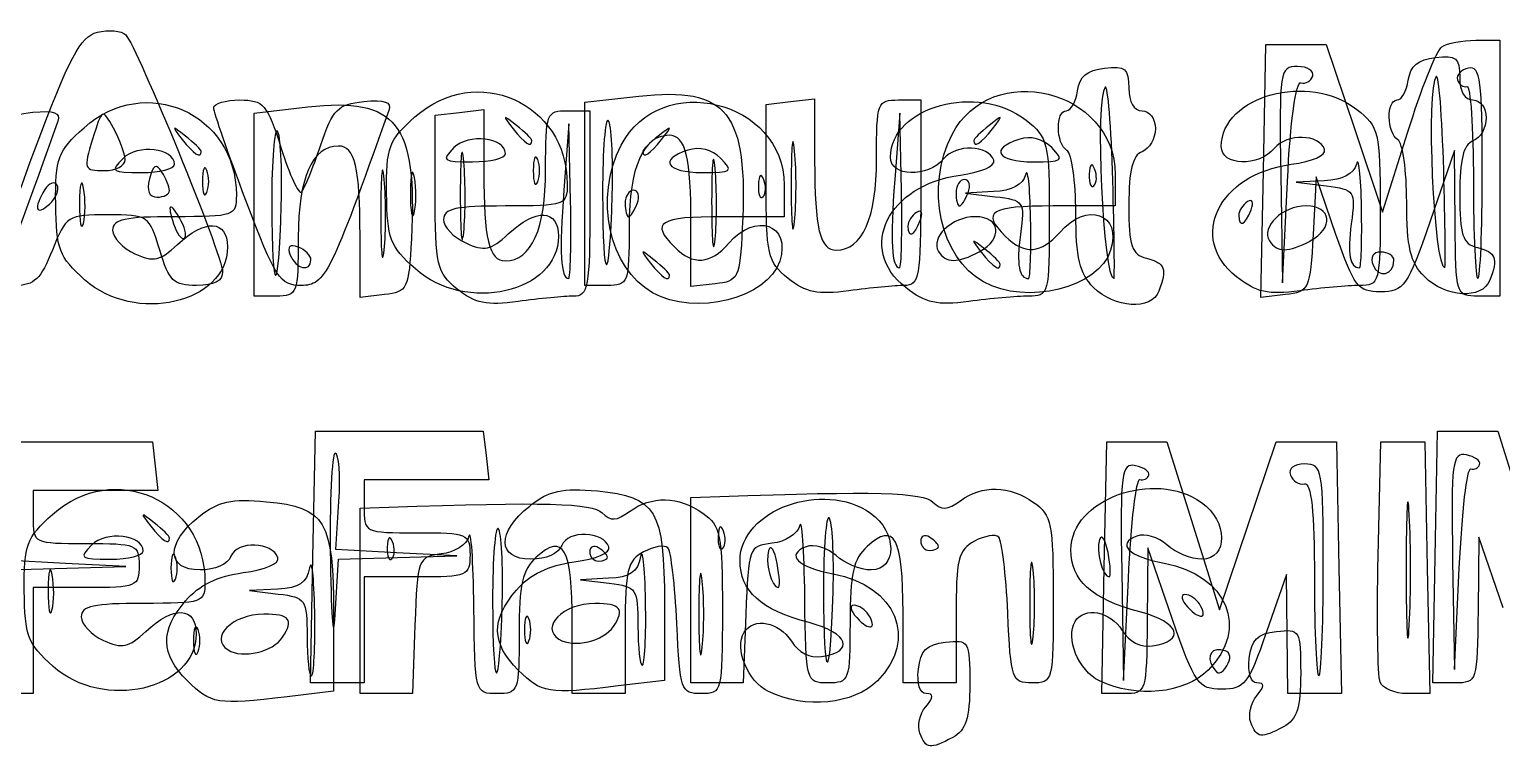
# Model space of a CAD drawing. Extents: x 2.03 to 5.39, y 7.1 to 8.91.
# Drawn here: x 4.233 to 4.788, y 7.107 to 7.379 of the extents above; entities that cross this region are included whole.
import ezdxf

# ---------------------------------------------------------------- set-up
doc = ezdxf.new("R2010")
doc.units = 0
doc.layers.add('Layer_1', color=7, linetype='CONTINUOUS')

msp = doc.modelspace()

# ---------------------------------------------------------------- linework, layer by layer
at = {"layer": 'Layer_1', "color": 7}
for p, q in [((4.77835, 7.375032), (4.787517, 7.375088)), ((4.787517, 7.375088), (4.787517, 7.326754)), ((4.698257, 7.325686), (4.699183, 7.373416)), ((4.699183, 7.373416), (4.710569, 7.373416)), ((4.710569, 7.373416), (4.721955, 7.373416)), ((4.721955, 7.373416), (4.73261, 7.34175)), ((4.712433, 7.359), (4.712433, 7.359)), ((4.442336, 7.351603), (4.46262, 7.353898)), ((4.519836, 7.351852), (4.529003, 7.352906)), ((4.529003, 7.352906), (4.529003, 7.329624)), ((4.560669, 7.352464), (4.569003, 7.352464)), ((4.569003, 7.352464), (4.569003, 7.317464)), ((4.317516, 7.347555), (4.3378, 7.34985)), ((4.317516, 7.312985), (4.317516, 7.347555)), ((4.385849, 7.346749), (4.395016, 7.347804)), ((4.395016, 7.347804), (4.404183, 7.348858)), ((4.404183, 7.348858), (4.404183, 7.325576)), ((4.435849, 7.348415), (4.444183, 7.348415)), ((4.442336, 7.317034), (4.442336, 7.351603)), ((4.444183, 7.348415), (4.444183, 7.313415)), ((4.510669, 7.350797), (4.519836, 7.351852)), ((4.510669, 7.32133), (4.510669, 7.350797)), ((4.561134, 7.347464), (4.559235, 7.322464)), ((4.561735, 7.318297), (4.561134, 7.347464)), ((4.385849, 7.317282), (4.385849, 7.346749)), ((4.436314, 7.343416), (4.434415, 7.318416)), ((4.436916, 7.314249), (4.436314, 7.343416)), ((4.596095, 7.341631), (4.596095, 7.341631)), ((4.73261, 7.34175), (4.743265, 7.310083)), ((4.422336, 7.337056), (4.422336, 7.337056)), ((4.471275, 7.337583), (4.471275, 7.337583)), ((4.743265, 7.310083), (4.752632, 7.340083)), ((4.297516, 7.333008), (4.297516, 7.333008)), ((4.412336, 7.332239), (4.412336, 7.332239)), ((4.493602, 7.330425), (4.493602, 7.330425)), ((4.521448, 7.333209), (4.521448, 7.333209)), ((4.618422, 7.334473), (4.618422, 7.334473)), ((4.770328, 7.333421), (4.761141, 7.306754)), ((4.770589, 7.305921), (4.770328, 7.333421)), ((4.268885, 7.329964), (4.268885, 7.329964)), ((4.287516, 7.328191), (4.287516, 7.328191)), ((4.299724, 7.325916), (4.299724, 7.325916)), ((4.396628, 7.329161), (4.396628, 7.329161)), ((4.424544, 7.329964), (4.424544, 7.329964)), ((4.491448, 7.326543), (4.491448, 7.326543)), ((4.634613, 7.326422), (4.634613, 7.326422)), ((4.697331, 7.277961), (4.698258, 7.325691)), ((4.698258, 7.325691), (4.698257, 7.325686)), ((4.766289, 7.326132), (4.766289, 7.326132)), ((4.78085, 7.325328), (4.78085, 7.325328)), ((4.787517, 7.326754), (4.787517, 7.278421)), ((4.243237, 7.32032), (4.243237, 7.32032)), ((4.253206, 7.31921), (4.253207, 7.31921)), ((4.366628, 7.322495), (4.366628, 7.322495)), ((4.378026, 7.323259), (4.378027, 7.323259)), ((4.509794, 7.322374), (4.509793, 7.322374)), ((4.517516, 7.320339), (4.517516, 7.308416)), ((4.641469, 7.322084), (4.641469, 7.322084)), ((4.642336, 7.324387), (4.642336, 7.312464)), ((4.704848, 7.32425), (4.705512, 7.283416)), ((4.705512, 7.283416), (4.707348, 7.32175)), ((4.721259, 7.321931), (4.71067, 7.321397)), ((4.71067, 7.321397), (4.721909, 7.320023)), ((4.718228, 7.323421), (4.717039, 7.301754)), ((4.725656, 7.301754), (4.718228, 7.323421)), ((4.285619, 7.318297), (4.285619, 7.318297)), ((4.314454, 7.314513), (4.314454, 7.314513)), ((4.436915, 7.314249), (4.436916, 7.314249)), ((4.442336, 7.282464), (4.442336, 7.317034)), ((4.442336, 7.317034), (4.442336, 7.317034)), ((4.45263, 7.316781), (4.45263, 7.316781)), ((4.561735, 7.318297), (4.561735, 7.318297)), ((4.596439, 7.317883), (4.58585, 7.317349)), ((4.58585, 7.317349), (4.59709, 7.315974)), ((4.586875, 7.317464), (4.586875, 7.317464)), ((4.28941, 7.308047), (4.28941, 7.308047)), ((4.317516, 7.278416), (4.317516, 7.312986)), ((4.317516, 7.312986), (4.317516, 7.312985)), ((4.32781, 7.312733), (4.32781, 7.312733)), ((4.462055, 7.313416), (4.462055, 7.313416)), ((4.517516, 7.308416), (4.494183, 7.308416)), ((4.642336, 7.312464), (4.619003, 7.312464)), ((4.693608, 7.310971), (4.693608, 7.310971)), ((4.735283, 7.311631), (4.735283, 7.311631)), ((4.482336, 7.282022), (4.482336, 7.305304)), ((4.568788, 7.306922), (4.568788, 7.306922)), ((4.610463, 7.307583), (4.610463, 7.307583)), ((4.357516, 7.277973), (4.357516, 7.301256)), ((4.715889, 7.299243), (4.715889, 7.299248)), ((4.339003, 7.292107), (4.339003, 7.292107)), ((4.591069, 7.295195), (4.591069, 7.2952)), ((4.747516, 7.291947), (4.747516, 7.291947)), ((4.378407, 7.288693), (4.378407, 7.288692)), ((4.474183, 7.286341), (4.474183, 7.286341)), ((4.599003, 7.290389), (4.599003, 7.290389)), ((4.759003, 7.285797), (4.759003, 7.285797)), ((4.253587, 7.284644), (4.253587, 7.284644)), ((4.394144, 7.281104), (4.394144, 7.281105)), ((4.45067, 7.282464), (4.442336, 7.282464)), ((4.491503, 7.283076), (4.482336, 7.282022)), ((4.518964, 7.285152), (4.518964, 7.285153)), ((4.56335, 7.281667), (4.56335, 7.281667)), ((4.592703, 7.283782), (4.592703, 7.283782)), ((4.634183, 7.281749), (4.634183, 7.281749)), ((4.68817, 7.285715), (4.68817, 7.285715)), ((4.32585, 7.278416), (4.317516, 7.278416)), ((4.366683, 7.279028), (4.357516, 7.277973)), ((4.467883, 7.279734), (4.467883, 7.279734)), ((4.706591, 7.279024), (4.697331, 7.277961)), ((4.787517, 7.278421), (4.779184, 7.278421)), ((4.339745, 7.179964), (4.340669, 7.227464)), ((4.340669, 7.227464), (4.372336, 7.227464)), ((4.372336, 7.227464), (4.404003, 7.227464)), ((4.404003, 7.227464), (4.405057, 7.218297)), ((4.763078, 7.179964), (4.764002, 7.227464)), ((4.764002, 7.227464), (4.775351, 7.227464)), ((4.775351, 7.227464), (4.786699, 7.227464)), ((4.786699, 7.227464), (4.796639, 7.195798)), ((4.215849, 7.223416), (4.247516, 7.223416)), ((4.247516, 7.223416), (4.279183, 7.223416)), ((4.279183, 7.223416), (4.280237, 7.214249)), ((4.638258, 7.175916), (4.639183, 7.223416)), ((4.639183, 7.223416), (4.650531, 7.223416)), ((4.650531, 7.223416), (4.661879, 7.223416)), ((4.661879, 7.223416), (4.671819, 7.19175)), ((4.692418, 7.19175), (4.703077, 7.223416)), ((4.703077, 7.223416), (4.714463, 7.223416)), ((4.714463, 7.223416), (4.725849, 7.223416)), ((4.725849, 7.223416), (4.726774, 7.175916)), ((4.741578, 7.180259), (4.742516, 7.223416)), ((4.742516, 7.223416), (4.750849, 7.223416)), ((4.750849, 7.223416), (4.759183, 7.223416)), ((4.759183, 7.223416), (4.760107, 7.175916)), ((4.280237, 7.214249), (4.281292, 7.205083)), ((4.405057, 7.218297), (4.406111, 7.209131)), ((4.382557, 7.209131), (4.359002, 7.209131)), ((4.359002, 7.209131), (4.359002, 7.199131)), ((4.406111, 7.209131), (4.382557, 7.209131)), ((4.651683, 7.20925), (4.651683, 7.20925)), ((4.776502, 7.213298), (4.776503, 7.213298)), ((4.257737, 7.205083), (4.234182, 7.205083)), ((4.234182, 7.205083), (4.234182, 7.195083)), ((4.281292, 7.205083), (4.257737, 7.205083)), ((4.482336, 7.202464), (4.49317, 7.202839)), ((4.482336, 7.167464), (4.482336, 7.202464)), ((4.348404, 7.182783), (4.349537, 7.200962)), ((4.357516, 7.198416), (4.36835, 7.198791)), ((4.357516, 7.163416), (4.357516, 7.198416)), ((4.671819, 7.19175), (4.68176, 7.160083)), ((4.68176, 7.160083), (4.692418, 7.19175)), ((4.753318, 7.195916), (4.753318, 7.195916)), ((4.285669, 7.187056), (4.285669, 7.187056)), ((4.494613, 7.189756), (4.494613, 7.189756)), ((4.779525, 7.187464), (4.779263, 7.159964)), ((4.788712, 7.160798), (4.779525, 7.187464)), ((4.275669, 7.182239), (4.275669, 7.182239)), ((4.371204, 7.18161), (4.348404, 7.182783)), ((4.369794, 7.185708), (4.369793, 7.185708)), ((4.394003, 7.180437), (4.371204, 7.18161)), ((4.371662, 7.179784), (4.394003, 7.180437)), ((4.57567, 7.183934), (4.57567, 7.183934)), ((4.639656, 7.181631), (4.639656, 7.181631)), ((4.654705, 7.183416), (4.654444, 7.155916)), ((4.663892, 7.15675), (4.654705, 7.183416)), ((4.246384, 7.177562), (4.223585, 7.178735)), ((4.224501, 7.175084), (4.246842, 7.175737)), ((4.269183, 7.176389), (4.246384, 7.177562)), ((4.246842, 7.175736), (4.269183, 7.176389)), ((4.246842, 7.175737), (4.246842, 7.175736)), ((4.287877, 7.179964), (4.287877, 7.179964)), ((4.338819, 7.132464), (4.339743, 7.179964)), ((4.339743, 7.179964), (4.339745, 7.179964)), ((4.348138, 7.158298), (4.349321, 7.179132)), ((4.349321, 7.179132), (4.371662, 7.179785)), ((4.371662, 7.179785), (4.371662, 7.179784)), ((4.45085, 7.179886), (4.45085, 7.179886)), ((4.514836, 7.177583), (4.514836, 7.177583)), ((4.611431, 7.174964), (4.611431, 7.174964)), ((4.637333, 7.128416), (4.638257, 7.175916)), ((4.638257, 7.175916), (4.638258, 7.175916)), ((4.72085, 7.175083), (4.72085, 7.175083)), ((4.726774, 7.175916), (4.727698, 7.128416)), ((4.760107, 7.175916), (4.761032, 7.128416)), ((4.762152, 7.132464), (4.763077, 7.179964)), ((4.763077, 7.179964), (4.763078, 7.179964)), ((4.769668, 7.178542), (4.770332, 7.137464)), ((4.770332, 7.137464), (4.772167, 7.175798)), ((4.24136, 7.173259), (4.24136, 7.173259)), ((4.379002, 7.172464), (4.359002, 7.172464)), ((4.359002, 7.172464), (4.359002, 7.152464)), ((4.451271, 7.171931), (4.440669, 7.171397)), ((4.440669, 7.171397), (4.451503, 7.170053)), ((4.486611, 7.170916), (4.486611, 7.170916)), ((4.644848, 7.174494), (4.645512, 7.133416)), ((4.645512, 7.133416), (4.647347, 7.17175)), ((4.706995, 7.173416), (4.699471, 7.15175)), ((4.707255, 7.150916), (4.706995, 7.173416)), ((4.254182, 7.168416), (4.234182, 7.168416)), ((4.234182, 7.168416), (4.234182, 7.148416)), ((4.326451, 7.167883), (4.315849, 7.167349)), ((4.315849, 7.167349), (4.326683, 7.166005)), ((4.482337, 7.167465), (4.482336, 7.167464)), ((4.482337, 7.132465), (4.482337, 7.167465)), ((4.535963, 7.166781), (4.535963, 7.166781)), ((4.340396, 7.159249), (4.340396, 7.159249)), ((4.347516, 7.158243), (4.347516, 7.129344)), ((4.357517, 7.163417), (4.357516, 7.163416)), ((4.357517, 7.128417), (4.357517, 7.163417)), ((4.411143, 7.162733), (4.411143, 7.162733)), ((4.465215, 7.163298), (4.465215, 7.163297)), ((4.472336, 7.162291), (4.472336, 7.133392)), ((4.503029, 7.158298), (4.502056, 7.132465)), ((4.54932, 7.158194), (4.54932, 7.158194)), ((4.562336, 7.132465), (4.562336, 7.158935)), ((4.67414, 7.162243), (4.67414, 7.162242)), ((4.29639, 7.152583), (4.29639, 7.152583)), ((4.359002, 7.152464), (4.359002, 7.132464)), ((4.37821, 7.15425), (4.377236, 7.128417)), ((4.42121, 7.156631), (4.42121, 7.156631)), ((4.437516, 7.128417), (4.437516, 7.154886)), ((4.453118, 7.153747), (4.453118, 7.153747)), ((4.457516, 7.153299), (4.457516, 7.128417)), ((4.582336, 7.157347), (4.582336, 7.132465)), ((4.234182, 7.148416), (4.234182, 7.128416)), ((4.328298, 7.149699), (4.328298, 7.149699)), ((4.707515, 7.128416), (4.707255, 7.150916)), ((4.683868, 7.144596), (4.683868, 7.144597)), ((4.24174, 7.138693), (4.24174, 7.138692)), ((4.417185, 7.137312), (4.417185, 7.137313)), ((4.292365, 7.133264), (4.292365, 7.133264)), ((4.34891, 7.132464), (4.338819, 7.132464)), ((4.359002, 7.132464), (4.34891, 7.132464)), ((4.472336, 7.133392), (4.454836, 7.13129)), ((4.492196, 7.132465), (4.482337, 7.132465)), ((4.502056, 7.132465), (4.492196, 7.132465)), ((4.572336, 7.132465), (4.562336, 7.132465)), ((4.582336, 7.132465), (4.572336, 7.132465)), ((4.636431, 7.133231), (4.63643, 7.133231)), ((4.742306, 7.132759), (4.742307, 7.132759)), ((4.770577, 7.132464), (4.762152, 7.132464)), ((4.234182, 7.128416), (4.224091, 7.128416)), ((4.347516, 7.129344), (4.330016, 7.127242)), ((4.367377, 7.128417), (4.357517, 7.128417)), ((4.377236, 7.128417), (4.367377, 7.128417)), ((4.447516, 7.128417), (4.437516, 7.128417)), ((4.457516, 7.128417), (4.447516, 7.128417)), ((4.511611, 7.129183), (4.51161, 7.129183)), ((4.645757, 7.128416), (4.637333, 7.128416)), ((4.717607, 7.128416), (4.707515, 7.128416)), ((4.727698, 7.128416), (4.717607, 7.128416)), ((4.761032, 7.128416), (4.752502, 7.128416)), ((4.693525, 7.117507), (4.693525, 7.117507)), ((4.568705, 7.113458), (4.568706, 7.113458))]:
    msp.add_line(p, q, dxfattribs=at)
for points in [[(4.234735, 7.333441), (4.247902, 7.368677), (4.252015, 7.376422), (4.258414, 7.37803)], [(4.258414, 7.37803), (4.262673, 7.3791), (4.267483, 7.378651), (4.269102, 7.377032)], [(4.269102, 7.377032), (4.273363, 7.37277), (4.30567, 7.293808), (4.30567, 7.287654)], [(4.765592, 7.372532), (4.767567, 7.373879), (4.773309, 7.375004), (4.77835, 7.375032)], [(4.752632, 7.340083), (4.757785, 7.356583), (4.763616, 7.371185), (4.765592, 7.372532)], [(4.763169, 7.368519), (4.771062, 7.369427), (4.772336, 7.368384), (4.772336, 7.361019)], [(4.378222, 7.346065), (4.401283, 7.366682), (4.43567, 7.351464), (4.43567, 7.320641)], [(4.456009, 7.335391), (4.470731, 7.36386), (4.517516, 7.35241), (4.517516, 7.320339)], [(4.580829, 7.33944), (4.595551, 7.367908), (4.642336, 7.356458), (4.642336, 7.324387)], [(4.628117, 7.355916), (4.62888, 7.361286), (4.631786, 7.363716), (4.638349, 7.364471)], [(4.638349, 7.364471), (4.646242, 7.365379), (4.647516, 7.364336), (4.647516, 7.356971)], [(4.711127, 7.365083), (4.704432, 7.365083), (4.704207, 7.363618), (4.704848, 7.32425)], [(4.716877, 7.3615), (4.717534, 7.363471), (4.714947, 7.365083), (4.711127, 7.365083)], [(4.752937, 7.359964), (4.7537, 7.365334), (4.756606, 7.367764), (4.763169, 7.368519)], [(4.775674, 7.364494), (4.772827, 7.363902), (4.770952, 7.361916), (4.771507, 7.360083)], [(4.78085, 7.325328), (4.78085, 7.359949), (4.780126, 7.365421), (4.775674, 7.364494)], [(4.253402, 7.342017), (4.276463, 7.362634), (4.31085, 7.347416), (4.31085, 7.316593)], [(4.557567, 7.330916), (4.557735, 7.350079), (4.590677, 7.359044), (4.608733, 7.344841)], [(4.641469, 7.322084), (4.640892, 7.342442), (4.639611, 7.358289), (4.638622, 7.357299)], [(4.682387, 7.334964), (4.682555, 7.354127), (4.715497, 7.363092), (4.733553, 7.348889)], [(4.707348, 7.32175), (4.708431, 7.344368), (4.710515, 7.359639), (4.712433, 7.359)], [(4.712433, 7.359), (4.714221, 7.358404), (4.716221, 7.359529), (4.716877, 7.3615)], [(4.748771, 7.352464), (4.750477, 7.352464), (4.752352, 7.355839), (4.752937, 7.359964)], [(4.763441, 7.361347), (4.75944, 7.357346), (4.762516, 7.289169), (4.7667, 7.289124)], [(4.766289, 7.326132), (4.765712, 7.34649), (4.764431, 7.362337), (4.763441, 7.361347)], [(4.771507, 7.360083), (4.772063, 7.35825), (4.773641, 7.357125), (4.775016, 7.357583)], [(4.772336, 7.361019), (4.772336, 7.355637), (4.77419, 7.352464), (4.777336, 7.352464)], [(4.775016, 7.357583), (4.776391, 7.358041), (4.777516, 7.341916), (4.777516, 7.32175)], [(4.302336, 7.349513), (4.302336, 7.351136), (4.30676, 7.352464), (4.312166, 7.352464)], [(4.312166, 7.352464), (4.321155, 7.352464), (4.322489, 7.3509), (4.327762, 7.334171)], [(4.3378, 7.34985), (4.371362, 7.353647), (4.379147, 7.343734), (4.376886, 7.300083)], [(4.358887, 7.351876), (4.366903, 7.35266), (4.369479, 7.351752), (4.368342, 7.348542)], [(4.46262, 7.353898), (4.496181, 7.357695), (4.503967, 7.347782), (4.501706, 7.304131)], [(4.552336, 7.330226), (4.552336, 7.351724), (4.552613, 7.352464), (4.560669, 7.352464)], [(4.623951, 7.348416), (4.625657, 7.348416), (4.627532, 7.351791), (4.628117, 7.355916)], [(4.638622, 7.357299), (4.63462, 7.353298), (4.637696, 7.285121), (4.64188, 7.285076)], [(4.647516, 7.356971), (4.647516, 7.351589), (4.64937, 7.348416), (4.652516, 7.348416)], [(4.749003, 7.337464), (4.744798, 7.340063), (4.744606, 7.352464), (4.748771, 7.352464)], [(4.777336, 7.352464), (4.780139, 7.352464), (4.782336, 7.34949), (4.782336, 7.345693)], [(4.217783, 7.331152), (4.222484, 7.345073), (4.224233, 7.346865), (4.234067, 7.347827)], [(4.234067, 7.347827), (4.242083, 7.348612), (4.244659, 7.347704), (4.243522, 7.344494)], [(4.264501, 7.341817), (4.260271, 7.34944), (4.260206, 7.349405), (4.256598, 7.33765)], [(4.314454, 7.314513), (4.307789, 7.33214), (4.302336, 7.34789), (4.302336, 7.349513)], [(4.368342, 7.348542), (4.346466, 7.286764), (4.344321, 7.282464), (4.335379, 7.282464)], [(4.342603, 7.3352), (4.347304, 7.349121), (4.349053, 7.350913), (4.358887, 7.351876)], [(4.416503, 7.342889), (4.411216, 7.347036), (4.411098, 7.346918), (4.415244, 7.341631)], [(4.427516, 7.326178), (4.427516, 7.347676), (4.427793, 7.348415), (4.435849, 7.348415)], [(4.596095, 7.341631), (4.600241, 7.346918), (4.600123, 7.347036), (4.594836, 7.342889)], [(4.624183, 7.333416), (4.619978, 7.336015), (4.619786, 7.348416), (4.623951, 7.348416)], [(4.652516, 7.348416), (4.65532, 7.348416), (4.657516, 7.345441), (4.657516, 7.341645)], [(4.733553, 7.348889), (4.74187, 7.342347), (4.742336, 7.3404), (4.742336, 7.312222)], [(4.243522, 7.344494), (4.221646, 7.282716), (4.219501, 7.278416), (4.210559, 7.278416)], [(4.242701, 7.313245), (4.242532, 7.330642), (4.243455, 7.333124), (4.253402, 7.342017)], [(4.268885, 7.329964), (4.268818, 7.332256), (4.266847, 7.33759), (4.264501, 7.341817)], [(4.291683, 7.338841), (4.286396, 7.342987), (4.286278, 7.34287), (4.290424, 7.337583)], [(4.326338, 7.340706), (4.325153, 7.341891), (4.324183, 7.329611), (4.324183, 7.313416)], [(4.367521, 7.317293), (4.367352, 7.33469), (4.368275, 7.337172), (4.378222, 7.346065)], [(4.415244, 7.341631), (4.419599, 7.336078), (4.422336, 7.334313), (4.422336, 7.337056)], [(4.422336, 7.337056), (4.422336, 7.337748), (4.419711, 7.340373), (4.416503, 7.342889)], [(4.451158, 7.344754), (4.449973, 7.345939), (4.449003, 7.333659), (4.449003, 7.317465)], [(4.45263, 7.316781), (4.453005, 7.330981), (4.452343, 7.343569), (4.451158, 7.344754)], [(4.471275, 7.337583), (4.475421, 7.34287), (4.475303, 7.342987), (4.470016, 7.338841)], [(4.594836, 7.342889), (4.591628, 7.340373), (4.589003, 7.337748), (4.589003, 7.337056)], [(4.589003, 7.337056), (4.589003, 7.334313), (4.59174, 7.336078), (4.596095, 7.341631)], [(4.608733, 7.344841), (4.61705, 7.338299), (4.617516, 7.336352), (4.617516, 7.308174)], [(4.657516, 7.341645), (4.657516, 7.337921), (4.655266, 7.33401), (4.652516, 7.332955)], [(4.782336, 7.345693), (4.782336, 7.341969), (4.780086, 7.338058), (4.777336, 7.337003)], [(4.256598, 7.33765), (4.253128, 7.326345), (4.253331, 7.325797), (4.260982, 7.325797)], [(4.287516, 7.328191), (4.287516, 7.334303), (4.273578, 7.335907), (4.268097, 7.330425)], [(4.290424, 7.337583), (4.294779, 7.33203), (4.297516, 7.330264), (4.297516, 7.333008)], [(4.297516, 7.333008), (4.297516, 7.3337), (4.294891, 7.336325), (4.291683, 7.338841)], [(4.32781, 7.312733), (4.328185, 7.326933), (4.327523, 7.339521), (4.326338, 7.340706)], [(4.412336, 7.332239), (4.412336, 7.338351), (4.398398, 7.339955), (4.392917, 7.334473)], [(4.396628, 7.329161), (4.395923, 7.337001), (4.395338, 7.331416), (4.395325, 7.316749)], [(4.474163, 7.339131), (4.464313, 7.339131), (4.459003, 7.327072), (4.459003, 7.304702)], [(4.470016, 7.338841), (4.466808, 7.336325), (4.464183, 7.3337), (4.464183, 7.333008)], [(4.464183, 7.333008), (4.464183, 7.330264), (4.46692, 7.33203), (4.471275, 7.337583)], [(4.482336, 7.305304), (4.482336, 7.330997), (4.480371, 7.339131), (4.474163, 7.339131)], [(4.521448, 7.333209), (4.520743, 7.341049), (4.520157, 7.335464), (4.520145, 7.320797)], [(4.592703, 7.283782), (4.576246, 7.292904), (4.570556, 7.319574), (4.580829, 7.33944)], [(4.596548, 7.329705), (4.594619, 7.335571), (4.582361, 7.335921), (4.57765, 7.330244)], [(4.606041, 7.337582), (4.594804, 7.334016), (4.597892, 7.329131), (4.611384, 7.329131)], [(4.618422, 7.334473), (4.615011, 7.337885), (4.610535, 7.339008), (4.606041, 7.337582)], [(4.721368, 7.333753), (4.719439, 7.33962), (4.707181, 7.339969), (4.70247, 7.334292)], [(4.752336, 7.313934), (4.752336, 7.325743), (4.750836, 7.336331), (4.749003, 7.337464)], [(4.777336, 7.337003), (4.773732, 7.33562), (4.772336, 7.329977), (4.772336, 7.316795)], [(4.218901, 7.286631), (4.218846, 7.288922), (4.22597, 7.309987), (4.234735, 7.333441)], [(4.268097, 7.330425), (4.263196, 7.325524), (4.263777, 7.325083), (4.275135, 7.325083)], [(4.327762, 7.334171), (4.330933, 7.32411), (4.334385, 7.316716), (4.335432, 7.31774)], [(4.349343, 7.335083), (4.339493, 7.335083), (4.334183, 7.323024), (4.334183, 7.300654)], [(4.335432, 7.31774), (4.336479, 7.318765), (4.339706, 7.326621), (4.342603, 7.3352)], [(4.357516, 7.301256), (4.357516, 7.326948), (4.355551, 7.335083), (4.349343, 7.335083)], [(4.366628, 7.322495), (4.365924, 7.330335), (4.365338, 7.32475), (4.365326, 7.310083)], [(4.392917, 7.334473), (4.388015, 7.329572), (4.388597, 7.329131), (4.399955, 7.329131)], [(4.399955, 7.329131), (4.406764, 7.329131), (4.412336, 7.33053), (4.412336, 7.332239)], [(4.424544, 7.329964), (4.423619, 7.332256), (4.422862, 7.330381), (4.422862, 7.325797)], [(4.467883, 7.279734), (4.451426, 7.288856), (4.445736, 7.315526), (4.456009, 7.335391)], [(4.481221, 7.333534), (4.469984, 7.329967), (4.473072, 7.325083), (4.486564, 7.325083)], [(4.493602, 7.330425), (4.490191, 7.333836), (4.485715, 7.33496), (4.481221, 7.333534)], [(4.486564, 7.325083), (4.497922, 7.325083), (4.498504, 7.325524), (4.493602, 7.330425)], [(4.491448, 7.326543), (4.490743, 7.334383), (4.490158, 7.328798), (4.490146, 7.314131)], [(4.521426, 7.306543), (4.522142, 7.313369), (4.522152, 7.325369), (4.521448, 7.333209)], [(4.537176, 7.295797), (4.547026, 7.295797), (4.552336, 7.307856), (4.552336, 7.330226)], [(4.57765, 7.330244), (4.571634, 7.322995), (4.557502, 7.323468), (4.557567, 7.330916)], [(4.611384, 7.329131), (4.622742, 7.329131), (4.623324, 7.329572), (4.618422, 7.334473)], [(4.627516, 7.309886), (4.627516, 7.321694), (4.626016, 7.332283), (4.624183, 7.333416)], [(4.652516, 7.332955), (4.648912, 7.331572), (4.647516, 7.325929), (4.647516, 7.312747)], [(4.70247, 7.334292), (4.696454, 7.327043), (4.682322, 7.327517), (4.682387, 7.334964)], [(4.708801, 7.328193), (4.716787, 7.329264), (4.722075, 7.331604), (4.721368, 7.333753)], [(4.735283, 7.311631), (4.735071, 7.324006), (4.734211, 7.331506), (4.733372, 7.328297)], [(4.260982, 7.325797), (4.265393, 7.325797), (4.26895, 7.327672), (4.268885, 7.329964)], [(4.275135, 7.325083), (4.281945, 7.325083), (4.287516, 7.326482), (4.287516, 7.328191)], [(4.282748, 7.325246), (4.280604, 7.328628), (4.279492, 7.328029), (4.278111, 7.322746)], [(4.285619, 7.318297), (4.285596, 7.319672), (4.284299, 7.322799), (4.282748, 7.325246)], [(4.299724, 7.325916), (4.298799, 7.328208), (4.298042, 7.326333), (4.298042, 7.321749)], [(4.299724, 7.317583), (4.300648, 7.319874), (4.300648, 7.323624), (4.299724, 7.325916)], [(4.378027, 7.323259), (4.377229, 7.327405), (4.376547, 7.324797), (4.37651, 7.317464)], [(4.396606, 7.302495), (4.397322, 7.309321), (4.397332, 7.321321), (4.396628, 7.329161)], [(4.404183, 7.325576), (4.404183, 7.299883), (4.406148, 7.291749), (4.412356, 7.291749)], [(4.412356, 7.291749), (4.422206, 7.291749), (4.427516, 7.303808), (4.427516, 7.326178)], [(4.422862, 7.325797), (4.422862, 7.321214), (4.423619, 7.319339), (4.424544, 7.321631)], [(4.424544, 7.321631), (4.425468, 7.323922), (4.425468, 7.327672), (4.424544, 7.329964)], [(4.491426, 7.299877), (4.492143, 7.306703), (4.492153, 7.318703), (4.491448, 7.326543)], [(4.509793, 7.322374), (4.508729, 7.325033), (4.507939, 7.324244), (4.50778, 7.32036)], [(4.529003, 7.329624), (4.529003, 7.303931), (4.530968, 7.295797), (4.537176, 7.295797)], [(4.583981, 7.324145), (4.591967, 7.325216), (4.597255, 7.327556), (4.596548, 7.329705)], [(4.610463, 7.307583), (4.610251, 7.319958), (4.609391, 7.327458), (4.608552, 7.324249)], [(4.634613, 7.326422), (4.633549, 7.329082), (4.632759, 7.328292), (4.632599, 7.324409)], [(4.63435, 7.320034), (4.635458, 7.321141), (4.635576, 7.324016), (4.634613, 7.326422)], [(4.68817, 7.285715), (4.669613, 7.300358), (4.681343, 7.32451), (4.708801, 7.328193)], [(4.733372, 7.328297), (4.732366, 7.32445), (4.728243, 7.322283), (4.721259, 7.321931)], [(4.7667, 7.289124), (4.76705, 7.289121), (4.766865, 7.305774), (4.766289, 7.326132)], [(4.779183, 7.285083), (4.7801, 7.285083), (4.78085, 7.303193), (4.78085, 7.325328)], [(4.243237, 7.32032), (4.242283, 7.321891), (4.240213, 7.321141), (4.238637, 7.318653)], [(4.24032, 7.313166), (4.242877, 7.31553), (4.24419, 7.318749), (4.243237, 7.32032)], [(4.253207, 7.31921), (4.252409, 7.323357), (4.251727, 7.320749), (4.25169, 7.313416)], [(4.25314, 7.305877), (4.253974, 7.309064), (4.254004, 7.315064), (4.253206, 7.31921)], [(4.278111, 7.322746), (4.276905, 7.318136), (4.277872, 7.315797), (4.280982, 7.315797)], [(4.298042, 7.321749), (4.298042, 7.317166), (4.298799, 7.315291), (4.299724, 7.317583)], [(4.366606, 7.295828), (4.367323, 7.302655), (4.367333, 7.314655), (4.366628, 7.322495)], [(4.37796, 7.309925), (4.378794, 7.313112), (4.378824, 7.319112), (4.378026, 7.323259)], [(4.43567, 7.320641), (4.43567, 7.31274), (4.434884, 7.312464), (4.412336, 7.312464)], [(4.50778, 7.32036), (4.507635, 7.316847), (4.508423, 7.314878), (4.50953, 7.315985)], [(4.50953, 7.315985), (4.510638, 7.317093), (4.510756, 7.319968), (4.509794, 7.322374)], [(4.518964, 7.285153), (4.511258, 7.291387), (4.510669, 7.293956), (4.510669, 7.32133)], [(4.520145, 7.320797), (4.520134, 7.306131), (4.52071, 7.299716), (4.521426, 7.306543)], [(4.56335, 7.281667), (4.544793, 7.29631), (4.556523, 7.320462), (4.583981, 7.324145)], [(4.559235, 7.322464), (4.557449, 7.298966), (4.557978, 7.289131), (4.561025, 7.289131)], [(4.585565, 7.322464), (4.583789, 7.322464), (4.582336, 7.320214), (4.582336, 7.317464)], [(4.586875, 7.317464), (4.587931, 7.320214), (4.587341, 7.322464), (4.585565, 7.322464)], [(4.608552, 7.324249), (4.607546, 7.320402), (4.603423, 7.318234), (4.596439, 7.317883)], [(4.632599, 7.324409), (4.632455, 7.320895), (4.633243, 7.318926), (4.63435, 7.320034)], [(4.64188, 7.285076), (4.64223, 7.285073), (4.642045, 7.301726), (4.641469, 7.322084)], [(4.721909, 7.320023), (4.732862, 7.318683), (4.733105, 7.318318), (4.731421, 7.305766)], [(4.777516, 7.32175), (4.777516, 7.301583), (4.778266, 7.285083), (4.779183, 7.285083)], [(4.238637, 7.318653), (4.23418, 7.31162), (4.235167, 7.308403), (4.24032, 7.313166)], [(4.280982, 7.315797), (4.28356, 7.315797), (4.285647, 7.316922), (4.285619, 7.318297)], [(4.28941, 7.308047), (4.28548, 7.314805), (4.284531, 7.312642), (4.287748, 7.30426)], [(4.31085, 7.316593), (4.31085, 7.308691), (4.310064, 7.308416), (4.287516, 7.308416)], [(4.335379, 7.282464), (4.327309, 7.282464), (4.325557, 7.285147), (4.314454, 7.314513)], [(4.378407, 7.288692), (4.368788, 7.297287), (4.367687, 7.300179), (4.367521, 7.317293)], [(4.37651, 7.317464), (4.376477, 7.310131), (4.377125, 7.306738), (4.37796, 7.309925)], [(4.394144, 7.281105), (4.386438, 7.287339), (4.385849, 7.289908), (4.385849, 7.317282)], [(4.395325, 7.316749), (4.395314, 7.302083), (4.39589, 7.295668), (4.396606, 7.302495)], [(4.434415, 7.318416), (4.43263, 7.294917), (4.433158, 7.285083), (4.436205, 7.285083)], [(4.436205, 7.285083), (4.436927, 7.285083), (4.437245, 7.298208), (4.436915, 7.314249)], [(4.449003, 7.317465), (4.449003, 7.281535), (4.451683, 7.28103), (4.45263, 7.316781)], [(4.460745, 7.318416), (4.458969, 7.318416), (4.457516, 7.316166), (4.457516, 7.313416)], [(4.462055, 7.313416), (4.463111, 7.316166), (4.462521, 7.318416), (4.460745, 7.318416)], [(4.490146, 7.314131), (4.490135, 7.299465), (4.49071, 7.29305), (4.491426, 7.299877)], [(4.561025, 7.289131), (4.561746, 7.289131), (4.562065, 7.302256), (4.561735, 7.318297)], [(4.569003, 7.317464), (4.569003, 7.285561), (4.568454, 7.282464), (4.562801, 7.282464)], [(4.582336, 7.317464), (4.582336, 7.314714), (4.582926, 7.312464), (4.583646, 7.312464)], [(4.583646, 7.312464), (4.584366, 7.312464), (4.58582, 7.314714), (4.586875, 7.317464)], [(4.59709, 7.315974), (4.608042, 7.314635), (4.608285, 7.31427), (4.606602, 7.301718)], [(4.621443, 7.302464), (4.631578, 7.314302), (4.645044, 7.309581), (4.640648, 7.295731)], [(4.692298, 7.314107), (4.690486, 7.312987), (4.689003, 7.310659), (4.689003, 7.308934)], [(4.693608, 7.310971), (4.694746, 7.313937), (4.694188, 7.315275), (4.692298, 7.314107)], [(4.759003, 7.285797), (4.753716, 7.291084), (4.752336, 7.296909), (4.752336, 7.313934)], [(4.772336, 7.316795), (4.772336, 7.30131), (4.773358, 7.298239), (4.779003, 7.296763)], [(4.262314, 7.309131), (4.247171, 7.309131), (4.246517, 7.308713), (4.241444, 7.295797)], [(4.253587, 7.284644), (4.243968, 7.293239), (4.242867, 7.296131), (4.242701, 7.313245)], [(4.25169, 7.313416), (4.251657, 7.306083), (4.252306, 7.30269), (4.25314, 7.305877)], [(4.281943, 7.295797), (4.27802, 7.30889), (4.277665, 7.309131), (4.262314, 7.309131)], [(4.287516, 7.308416), (4.268852, 7.308416), (4.264183, 7.307402), (4.264183, 7.303345)], [(4.291387, 7.300404), (4.292245, 7.301261), (4.291354, 7.304702), (4.28941, 7.308047)], [(4.324183, 7.313416), (4.324183, 7.277487), (4.326864, 7.276982), (4.32781, 7.312733)], [(4.365326, 7.310083), (4.365315, 7.295417), (4.36589, 7.289002), (4.366606, 7.295828)], [(4.412336, 7.312464), (4.393672, 7.312464), (4.389003, 7.31145), (4.389003, 7.307393)], [(4.413417, 7.301914), (4.42386, 7.311724), (4.432336, 7.311332), (4.432336, 7.30104)], [(4.444183, 7.313415), (4.444183, 7.281513), (4.443634, 7.278415), (4.437981, 7.278415)], [(4.457516, 7.313416), (4.457516, 7.310666), (4.458106, 7.308416), (4.458826, 7.308416)], [(4.458826, 7.308416), (4.459546, 7.308416), (4.461, 7.310666), (4.462055, 7.313416)], [(4.494183, 7.308416), (4.470336, 7.308416), (4.466857, 7.306218), (4.476087, 7.296987)], [(4.496623, 7.298416), (4.506758, 7.310253), (4.520224, 7.305533), (4.515828, 7.291683)], [(4.567478, 7.310059), (4.565666, 7.308939), (4.564183, 7.306611), (4.564183, 7.304886)], [(4.568788, 7.306922), (4.569927, 7.309889), (4.569368, 7.311227), (4.567478, 7.310059)], [(4.589591, 7.308416), (4.580712, 7.308416), (4.572468, 7.300555), (4.575759, 7.295229)], [(4.591069, 7.2952), (4.600183, 7.300078), (4.599251, 7.308416), (4.589591, 7.308416)], [(4.619003, 7.312464), (4.595156, 7.312464), (4.591677, 7.310266), (4.600907, 7.301036)], [(4.617516, 7.308174), (4.617516, 7.279124), (4.61733, 7.278416), (4.609648, 7.278416)], [(4.634183, 7.281749), (4.628896, 7.287036), (4.627516, 7.29286), (4.627516, 7.309886)], [(4.647516, 7.312747), (4.647516, 7.297262), (4.648538, 7.294191), (4.654183, 7.292715)], [(4.689003, 7.308934), (4.689003, 7.304139), (4.691392, 7.305196), (4.693608, 7.310971)], [(4.714411, 7.312464), (4.705532, 7.312464), (4.697287, 7.304603), (4.700579, 7.299277)], [(4.715889, 7.299248), (4.725003, 7.304126), (4.72407, 7.312464), (4.714411, 7.312464)], [(4.742336, 7.312222), (4.742336, 7.283172), (4.74215, 7.282464), (4.734468, 7.282464)], [(4.734558, 7.289131), (4.73517, 7.289131), (4.735495, 7.299256), (4.735283, 7.311631)], [(4.264183, 7.303345), (4.264183, 7.300555), (4.267948, 7.296558), (4.272549, 7.294461)], [(4.287748, 7.30426), (4.288891, 7.301281), (4.290529, 7.299545), (4.291387, 7.300404)], [(4.288598, 7.297866), (4.29904, 7.307676), (4.307516, 7.307284), (4.307516, 7.296991)], [(4.389003, 7.307393), (4.389003, 7.304603), (4.392768, 7.300606), (4.397369, 7.298509)], [(4.459003, 7.304702), (4.459003, 7.283204), (4.458726, 7.282464), (4.45067, 7.282464)], [(4.501706, 7.304131), (4.500719, 7.285087), (4.500231, 7.28408), (4.491503, 7.283076)], [(4.564183, 7.304886), (4.564183, 7.300091), (4.566572, 7.301148), (4.568788, 7.306922)], [(4.600907, 7.301036), (4.60796, 7.293982), (4.614574, 7.294443), (4.621443, 7.302464)], [(4.609739, 7.285083), (4.61035, 7.285083), (4.610675, 7.295208), (4.610463, 7.307583)], [(4.731421, 7.305766), (4.7299, 7.294423), (4.730898, 7.289131), (4.734558, 7.289131)], [(4.761141, 7.306754), (4.752566, 7.281866), (4.751324, 7.280088), (4.742519, 7.280088)], [(4.779184, 7.278421), (4.770989, 7.278421), (4.770846, 7.27888), (4.770589, 7.305921)], [(4.307516, 7.296991), (4.307516, 7.275705), (4.272551, 7.2677), (4.253587, 7.284644)], [(4.272549, 7.294461), (4.279671, 7.291216), (4.282059, 7.291723), (4.288598, 7.297866)], [(4.334183, 7.300654), (4.334183, 7.279156), (4.333906, 7.278416), (4.32585, 7.278416)], [(4.334173, 7.296938), (4.330944, 7.298177), (4.329957, 7.297189), (4.331196, 7.293961)], [(4.339003, 7.292107), (4.339003, 7.293745), (4.336829, 7.295918), (4.334173, 7.296938)], [(4.376886, 7.300083), (4.375899, 7.281039), (4.375411, 7.280032), (4.366683, 7.279028)], [(4.432336, 7.30104), (4.432336, 7.279753), (4.397371, 7.271748), (4.378407, 7.288693)], [(4.397369, 7.298509), (4.404491, 7.295265), (4.406879, 7.295771), (4.413417, 7.301914)], [(4.476087, 7.296987), (4.483141, 7.289934), (4.489755, 7.290394), (4.496623, 7.298416)], [(4.593169, 7.296223), (4.587882, 7.300369), (4.587765, 7.300251), (4.591911, 7.294964)], [(4.606602, 7.301718), (4.60508, 7.290375), (4.606078, 7.285083), (4.609739, 7.285083)], [(4.700579, 7.299277), (4.703298, 7.294878), (4.707708, 7.29487), (4.715889, 7.299243)], [(4.717039, 7.301754), (4.715894, 7.280879), (4.715512, 7.280049), (4.706591, 7.279024)], [(4.742519, 7.280088), (4.733892, 7.280088), (4.732449, 7.281941), (4.725656, 7.301754)], [(4.241444, 7.295797), (4.237218, 7.28504), (4.234544, 7.282464), (4.227605, 7.282464)], [(4.295804, 7.282464), (4.287181, 7.282464), (4.285434, 7.284145), (4.281943, 7.295797)], [(4.331196, 7.293961), (4.333219, 7.288689), (4.339003, 7.287315), (4.339003, 7.292107)], [(4.468349, 7.292175), (4.463063, 7.296321), (4.462945, 7.296203), (4.467091, 7.290916)], [(4.515828, 7.291683), (4.511343, 7.277551), (4.48408, 7.270757), (4.467883, 7.279734)], [(4.474183, 7.286341), (4.474183, 7.287033), (4.471558, 7.289658), (4.468349, 7.292175)], [(4.575759, 7.295229), (4.578478, 7.29083), (4.582889, 7.290822), (4.591069, 7.295195)], [(4.591911, 7.294964), (4.596265, 7.289412), (4.599003, 7.287646), (4.599003, 7.290389)], [(4.640648, 7.295731), (4.636163, 7.2816), (4.6089, 7.274805), (4.592703, 7.283782)], [(4.599003, 7.290389), (4.599003, 7.291082), (4.596378, 7.293706), (4.593169, 7.296223)], [(4.654183, 7.292715), (4.661272, 7.290861), (4.662056, 7.288773), (4.658826, 7.280355)], [(4.742621, 7.295083), (4.739647, 7.295083), (4.738476, 7.293128), (4.739637, 7.290102)], [(4.739637, 7.290102), (4.741605, 7.284975), (4.747516, 7.286358), (4.747516, 7.291947)], [(4.747516, 7.291947), (4.747516, 7.293672), (4.745314, 7.295083), (4.742621, 7.295083)], [(4.779003, 7.296763), (4.786091, 7.294909), (4.786876, 7.292821), (4.783646, 7.284403)], [(4.30567, 7.287654), (4.30567, 7.284125), (4.302511, 7.282464), (4.295804, 7.282464)], [(4.467091, 7.290916), (4.471445, 7.285364), (4.474183, 7.283598), (4.474183, 7.286341)], [(4.783646, 7.284403), (4.780821, 7.277041), (4.766976, 7.277824), (4.759003, 7.285797)], [(4.417109, 7.276405), (4.405382, 7.274797), (4.400774, 7.27574), (4.394144, 7.281104)], [(4.541929, 7.280453), (4.530202, 7.278845), (4.525594, 7.279788), (4.518964, 7.285152)], [(4.562801, 7.282464), (4.55939, 7.282464), (4.549998, 7.281559), (4.541929, 7.280453)], [(4.587148, 7.276425), (4.575249, 7.274806), (4.570805, 7.275785), (4.56335, 7.281667)], [(4.658826, 7.280355), (4.656001, 7.272992), (4.642157, 7.273776), (4.634183, 7.281749)], [(4.711968, 7.280473), (4.700069, 7.278854), (4.695625, 7.279833), (4.68817, 7.285715)], [(4.734468, 7.282464), (4.730141, 7.282464), (4.720016, 7.281568), (4.711968, 7.280473)], [(4.437981, 7.278415), (4.434571, 7.278415), (4.425178, 7.277511), (4.417109, 7.276405)], [(4.609648, 7.278416), (4.605321, 7.278416), (4.595196, 7.27752), (4.587148, 7.276425)], [(4.34817, 7.219136), (4.346795, 7.219134), (4.345959, 7.200757), (4.346312, 7.178298)], [(4.349537, 7.200962), (4.35016, 7.21096), (4.349544, 7.219139), (4.34817, 7.219136)], [(4.774836, 7.218497), (4.769507, 7.219523), (4.76906, 7.216069), (4.769668, 7.178542)], [(4.241556, 7.196065), (4.264616, 7.216682), (4.299003, 7.201464), (4.299003, 7.170641)], [(4.650016, 7.214448), (4.644687, 7.215475), (4.64424, 7.212021), (4.644848, 7.174494)], [(4.655016, 7.210871), (4.655474, 7.212221), (4.653225, 7.213831), (4.650016, 7.214448)], [(4.713905, 7.215083), (4.709757, 7.215083), (4.707576, 7.213405), (4.708489, 7.210916)], [(4.72085, 7.175083), (4.72085, 7.213394), (4.720556, 7.215083), (4.713905, 7.215083)], [(4.772167, 7.175798), (4.773176, 7.196881), (4.775127, 7.213756), (4.776502, 7.213298)], [(4.779836, 7.214919), (4.780294, 7.216269), (4.778045, 7.217879), (4.774836, 7.218497)], [(4.776503, 7.213298), (4.777878, 7.212839), (4.779378, 7.213569), (4.779836, 7.214919)], [(4.500849, 7.178691), (4.500849, 7.197711), (4.532218, 7.209091), (4.550108, 7.19656)], [(4.625669, 7.182739), (4.625669, 7.201759), (4.657038, 7.213139), (4.674928, 7.200608)], [(4.647347, 7.17175), (4.648356, 7.192833), (4.650308, 7.209708), (4.651683, 7.20925)], [(4.651683, 7.20925), (4.653058, 7.208791), (4.654558, 7.209521), (4.655016, 7.210871)], [(4.708489, 7.210916), (4.709329, 7.208624), (4.711704, 7.207124), (4.713766, 7.207583)], [(4.713766, 7.207583), (4.716367, 7.20816), (4.717516, 7.197181), (4.717516, 7.171749)], [(4.421503, 7.199216), (4.428938, 7.205086), (4.433766, 7.206158), (4.447062, 7.204894)], [(4.447062, 7.204894), (4.469388, 7.202771), (4.472336, 7.197801), (4.472336, 7.162291)], [(4.459175, 7.197156), (4.467432, 7.203194), (4.477619, 7.202974), (4.486775, 7.196561)], [(4.49317, 7.202839), (4.552094, 7.204876), (4.569926, 7.204398), (4.57364, 7.200685)], [(4.583995, 7.201205), (4.592252, 7.207242), (4.602438, 7.207022), (4.611595, 7.200609)], [(4.753318, 7.195916), (4.752667, 7.207374), (4.752134, 7.197999), (4.752134, 7.175083)], [(4.279836, 7.192889), (4.274549, 7.197036), (4.274431, 7.196918), (4.278578, 7.191631)], [(4.296683, 7.195168), (4.304118, 7.201038), (4.308946, 7.20211), (4.322242, 7.200846)], [(4.322242, 7.200846), (4.344568, 7.198723), (4.347516, 7.193753), (4.347516, 7.158243)], [(4.359002, 7.199131), (4.359002, 7.189131), (4.359002, 7.189131), (4.379002, 7.189131)], [(4.36835, 7.198791), (4.427274, 7.200828), (4.445106, 7.20035), (4.44882, 7.196636)], [(4.421979, 7.179131), (4.409215, 7.179131), (4.408973, 7.189325), (4.421503, 7.199216)], [(4.44882, 7.196636), (4.452029, 7.193427), (4.454227, 7.193538), (4.459175, 7.197156)], [(4.57364, 7.200685), (4.576849, 7.197475), (4.579046, 7.197586), (4.583995, 7.201205)], [(4.611595, 7.200609), (4.618361, 7.19587), (4.619003, 7.192692), (4.619003, 7.163942)], [(4.674928, 7.200608), (4.68493, 7.193603), (4.685045, 7.179131), (4.675099, 7.179131)], [(4.230854, 7.167293), (4.230685, 7.18469), (4.231609, 7.187172), (4.241556, 7.196065)], [(4.234182, 7.195083), (4.234182, 7.185083), (4.234182, 7.185083), (4.254182, 7.185083)], [(4.278578, 7.191631), (4.282932, 7.186078), (4.285669, 7.184313), (4.285669, 7.187056)], [(4.285669, 7.187056), (4.285669, 7.187748), (4.283044, 7.190373), (4.279836, 7.192889)], [(4.29716, 7.175082), (4.284395, 7.175082), (4.284153, 7.185277), (4.296683, 7.195168)], [(4.409671, 7.190706), (4.408486, 7.191891), (4.407516, 7.179611), (4.407516, 7.163416)], [(4.486775, 7.196561), (4.493541, 7.191822), (4.494183, 7.188644), (4.494183, 7.159894)], [(4.494613, 7.189756), (4.493549, 7.192415), (4.492759, 7.191625), (4.492599, 7.187742)], [(4.523411, 7.191833), (4.522585, 7.188701), (4.517947, 7.185742), (4.512964, 7.185166)], [(4.525283, 7.164965), (4.525071, 7.18284), (4.524227, 7.19493), (4.523411, 7.191833)], [(4.534491, 7.194754), (4.533306, 7.195939), (4.532336, 7.183659), (4.532336, 7.167464)], [(4.535963, 7.166781), (4.536339, 7.180981), (4.535676, 7.193569), (4.534491, 7.194754)], [(4.562336, 7.158935), (4.562336, 7.187415), (4.559144, 7.193309), (4.548793, 7.183941)], [(4.550108, 7.19656), (4.56011, 7.189554), (4.560225, 7.175083), (4.550279, 7.175083)], [(4.753318, 7.154249), (4.753969, 7.165708), (4.753969, 7.184458), (4.753318, 7.195916)], [(4.275669, 7.182239), (4.275669, 7.188351), (4.261732, 7.189955), (4.25625, 7.184473)], [(4.326548, 7.179705), (4.324582, 7.185683), (4.31105, 7.186149), (4.308811, 7.180316)], [(4.369793, 7.185708), (4.368729, 7.188367), (4.367939, 7.187577), (4.36778, 7.183694)], [(4.379002, 7.189131), (4.398113, 7.189131), (4.399002, 7.188761), (4.399002, 7.180797)], [(4.398591, 7.187785), (4.397765, 7.184653), (4.393127, 7.181694), (4.388144, 7.181118)], [(4.400463, 7.160917), (4.400251, 7.178792), (4.399407, 7.190882), (4.398591, 7.187785)], [(4.411143, 7.162733), (4.411519, 7.176933), (4.410857, 7.18952), (4.409671, 7.190706)], [(4.437516, 7.154886), (4.437516, 7.183367), (4.434324, 7.189261), (4.423973, 7.179893)], [(4.451367, 7.183753), (4.449402, 7.189731), (4.435869, 7.190197), (4.433631, 7.184364)], [(4.492599, 7.187742), (4.492455, 7.184228), (4.493243, 7.18226), (4.49435, 7.183367)], [(4.49435, 7.183367), (4.495458, 7.184475), (4.495576, 7.18735), (4.494613, 7.189756)], [(4.572336, 7.187464), (4.570503, 7.188598), (4.569003, 7.187936), (4.569003, 7.185995)], [(4.569003, 7.185995), (4.569003, 7.184053), (4.570503, 7.182464), (4.572336, 7.182464)], [(4.57567, 7.183934), (4.57567, 7.184743), (4.57417, 7.186331), (4.572336, 7.187464)], [(4.589288, 7.185951), (4.583194, 7.182689), (4.582336, 7.179159), (4.582336, 7.157347)], [(4.598442, 7.18747), (4.597231, 7.188681), (4.593112, 7.187997), (4.589288, 7.185951)], [(4.601843, 7.158866), (4.601184, 7.173387), (4.599653, 7.186259), (4.598442, 7.18747)], [(4.63647, 7.186521), (4.635052, 7.182279), (4.637589, 7.172464), (4.640103, 7.172464)], [(4.639656, 7.181631), (4.63869, 7.186672), (4.637256, 7.188873), (4.63647, 7.186521)], [(4.650583, 7.187892), (4.642668, 7.184855), (4.647337, 7.180185), (4.660819, 7.177656)], [(4.66189, 7.184535), (4.658605, 7.187507), (4.653517, 7.189018), (4.650583, 7.187892)], [(4.25625, 7.184473), (4.251349, 7.179572), (4.25193, 7.179131), (4.263288, 7.179131)], [(4.254182, 7.185083), (4.273293, 7.185083), (4.274182, 7.184713), (4.274182, 7.176749)], [(4.263288, 7.179131), (4.270098, 7.179131), (4.275669, 7.18053), (4.275669, 7.182239)], [(4.287877, 7.179964), (4.286953, 7.182256), (4.286196, 7.180381), (4.286196, 7.175797)], [(4.308811, 7.180316), (4.307627, 7.177229), (4.302848, 7.175082), (4.29716, 7.175082)], [(4.36778, 7.183694), (4.367635, 7.18018), (4.368423, 7.178211), (4.36953, 7.179319)], [(4.36953, 7.179319), (4.370638, 7.180427), (4.370756, 7.183302), (4.369794, 7.185708)], [(4.388144, 7.181118), (4.379376, 7.180106), (4.379162, 7.179528), (4.37821, 7.15425)], [(4.399002, 7.180797), (4.399002, 7.172834), (4.398113, 7.172464), (4.379002, 7.172464)], [(4.433631, 7.184364), (4.432446, 7.181277), (4.427668, 7.179131), (4.421979, 7.179131)], [(4.4383, 7.178126), (4.446628, 7.179243), (4.452079, 7.18159), (4.451367, 7.183753)], [(4.447516, 7.183416), (4.445683, 7.184549), (4.444183, 7.183887), (4.444183, 7.181946)], [(4.444183, 7.181946), (4.444183, 7.180005), (4.445683, 7.178416), (4.447516, 7.178416)], [(4.45085, 7.179886), (4.45085, 7.180695), (4.44935, 7.182283), (4.447516, 7.183416)], [(4.464469, 7.181903), (4.458374, 7.178641), (4.457516, 7.175111), (4.457516, 7.153299)], [(4.465215, 7.163297), (4.464965, 7.176589), (4.464111, 7.184089), (4.463317, 7.179964)], [(4.473623, 7.183422), (4.472412, 7.184633), (4.468292, 7.183949), (4.464469, 7.181903)], [(4.477023, 7.154818), (4.476364, 7.169339), (4.474834, 7.182211), (4.473623, 7.183422)], [(4.512964, 7.185166), (4.504196, 7.184154), (4.503982, 7.183576), (4.503029, 7.158298)], [(4.51165, 7.182473), (4.510232, 7.178231), (4.512769, 7.168416), (4.515283, 7.168416)], [(4.514836, 7.177583), (4.51387, 7.182624), (4.512436, 7.184825), (4.51165, 7.182473)], [(4.525763, 7.183844), (4.517848, 7.180807), (4.522518, 7.176137), (4.535999, 7.173608)], [(4.53707, 7.180487), (4.533785, 7.183459), (4.528697, 7.18497), (4.525763, 7.183844)], [(4.550279, 7.175083), (4.546298, 7.175083), (4.540354, 7.177515), (4.53707, 7.180487)], [(4.548793, 7.183941), (4.543604, 7.179246), (4.542336, 7.173617), (4.542336, 7.155281)], [(4.572336, 7.182464), (4.57417, 7.182464), (4.57567, 7.183126), (4.57567, 7.183934)], [(4.611431, 7.174964), (4.610712, 7.181839), (4.610124, 7.176214), (4.610124, 7.162464)], [(4.651718, 7.159254), (4.633388, 7.164136), (4.625669, 7.171094), (4.625669, 7.182739)], [(4.640103, 7.172464), (4.640823, 7.172464), (4.640621, 7.176589), (4.639656, 7.181631)], [(4.675099, 7.179131), (4.671118, 7.179131), (4.665174, 7.181563), (4.66189, 7.184535)], [(4.742307, 7.132759), (4.741391, 7.135148), (4.741063, 7.156523), (4.741578, 7.180259)], [(4.24136, 7.173259), (4.240562, 7.177405), (4.23988, 7.174797), (4.239843, 7.167464)], [(4.274182, 7.176749), (4.274182, 7.168786), (4.273293, 7.168416), (4.254182, 7.168416)], [(4.286196, 7.175797), (4.286196, 7.171214), (4.286952, 7.169339), (4.287877, 7.171631)], [(4.287877, 7.171631), (4.288801, 7.173922), (4.288801, 7.177672), (4.287877, 7.179964)], [(4.313481, 7.174078), (4.321808, 7.175195), (4.327259, 7.177542), (4.326548, 7.179705)], [(4.338497, 7.175916), (4.337389, 7.170166), (4.334579, 7.168292), (4.326451, 7.167883)], [(4.340396, 7.159249), (4.340146, 7.172541), (4.339291, 7.180041), (4.338497, 7.175916)], [(4.346312, 7.178298), (4.346665, 7.15584), (4.347487, 7.14684), (4.348138, 7.158298)], [(4.416508, 7.167484), (4.42161, 7.173415), (4.428589, 7.176823), (4.4383, 7.178126)], [(4.423973, 7.179893), (4.418784, 7.175197), (4.417516, 7.169569), (4.417516, 7.151233)], [(4.447516, 7.178416), (4.44935, 7.178416), (4.45085, 7.179077), (4.45085, 7.179886)], [(4.463317, 7.179964), (4.462209, 7.174214), (4.459398, 7.17234), (4.451271, 7.171931)], [(4.486611, 7.170916), (4.485892, 7.177791), (4.485304, 7.172166), (4.485304, 7.158416)], [(4.526898, 7.155206), (4.508568, 7.160088), (4.500849, 7.167046), (4.500849, 7.178691)], [(4.515283, 7.168416), (4.516003, 7.168416), (4.515802, 7.172541), (4.514836, 7.177583)], [(4.611431, 7.149964), (4.61215, 7.156839), (4.61215, 7.168089), (4.611431, 7.174964)], [(4.660819, 7.177656), (4.684668, 7.173182), (4.693056, 7.152881), (4.677488, 7.137313)], [(4.719183, 7.135083), (4.7201, 7.135083), (4.72085, 7.153083), (4.72085, 7.175083)], [(4.752134, 7.175083), (4.752134, 7.152166), (4.752666, 7.142791), (4.753318, 7.154249)], [(4.241293, 7.159925), (4.242127, 7.163112), (4.242157, 7.169112), (4.24136, 7.173259)], [(4.299003, 7.170641), (4.299003, 7.16274), (4.298217, 7.162464), (4.27567, 7.162464)], [(4.291688, 7.163436), (4.29679, 7.169367), (4.303769, 7.172775), (4.313481, 7.174078)], [(4.451503, 7.170053), (4.461895, 7.168763), (4.462336, 7.168106), (4.462336, 7.15392)], [(4.486611, 7.145916), (4.48733, 7.152791), (4.48733, 7.164041), (4.486611, 7.170916)], [(4.535999, 7.173608), (4.559848, 7.169134), (4.568236, 7.148833), (4.552668, 7.133265)], [(4.717516, 7.171749), (4.717516, 7.151583), (4.718266, 7.135083), (4.719183, 7.135083)], [(4.24174, 7.138692), (4.232121, 7.147287), (4.23102, 7.150179), (4.230854, 7.167293)], [(4.239843, 7.167464), (4.23981, 7.160131), (4.240459, 7.156738), (4.241293, 7.159925)], [(4.326683, 7.166005), (4.337075, 7.164715), (4.337516, 7.164058), (4.337516, 7.149872)], [(4.417185, 7.137313), (4.407013, 7.147484), (4.406817, 7.156218), (4.416508, 7.167484)], [(4.534003, 7.132465), (4.52571, 7.132465), (4.525668, 7.132624), (4.525283, 7.164965)], [(4.532336, 7.167464), (4.532336, 7.131535), (4.535017, 7.13103), (4.535963, 7.166781)], [(4.619003, 7.163942), (4.619003, 7.13296), (4.618877, 7.132465), (4.611023, 7.132465)], [(4.668675, 7.165797), (4.666877, 7.165797), (4.667341, 7.163699), (4.669705, 7.161134)], [(4.67414, 7.162242), (4.672931, 7.164198), (4.670472, 7.165797), (4.668675, 7.165797)], [(4.27567, 7.162464), (4.257005, 7.162464), (4.252336, 7.16145), (4.252336, 7.157393)], [(4.276751, 7.151914), (4.287193, 7.161724), (4.29567, 7.161332), (4.29567, 7.15104)], [(4.292365, 7.133264), (4.282193, 7.143436), (4.281997, 7.15217), (4.291688, 7.163436)], [(4.321258, 7.158416), (4.309379, 7.158416), (4.300435, 7.149483), (4.30773, 7.144905)], [(4.328298, 7.149699), (4.332682, 7.156353), (4.331015, 7.158416), (4.321258, 7.158416)], [(4.339183, 7.135083), (4.340099, 7.135083), (4.340645, 7.145958), (4.340396, 7.159249)], [(4.409183, 7.128417), (4.40089, 7.128417), (4.400848, 7.128575), (4.400463, 7.160917)], [(4.407516, 7.163416), (4.407516, 7.127487), (4.410197, 7.126982), (4.411143, 7.162733)], [(4.42121, 7.156631), (4.420286, 7.158922), (4.419529, 7.157047), (4.419529, 7.152464)], [(4.446078, 7.162464), (4.434199, 7.162464), (4.425255, 7.153531), (4.43255, 7.148953)], [(4.453118, 7.153747), (4.457502, 7.160401), (4.455835, 7.162464), (4.446078, 7.162464)], [(4.464003, 7.139131), (4.464919, 7.139131), (4.465465, 7.150006), (4.465215, 7.163298)], [(4.485304, 7.158416), (4.485304, 7.144666), (4.485893, 7.139041), (4.486611, 7.145916)], [(4.494183, 7.159894), (4.494183, 7.128912), (4.494057, 7.128417), (4.486203, 7.128417)], [(4.543855, 7.161749), (4.542057, 7.161749), (4.542521, 7.159651), (4.544885, 7.157086)], [(4.54932, 7.158194), (4.548111, 7.16015), (4.545652, 7.161749), (4.543855, 7.161749)], [(4.544885, 7.157086), (4.54967, 7.151893), (4.55274, 7.15266), (4.54932, 7.158194)], [(4.611023, 7.132465), (4.603377, 7.132465), (4.602992, 7.133572), (4.601843, 7.158866)], [(4.610124, 7.162464), (4.610124, 7.148714), (4.610713, 7.143089), (4.611431, 7.149964)], [(4.627219, 7.155608), (4.630807, 7.161413), (4.64044, 7.159599), (4.645028, 7.152253)], [(4.656402, 7.14642), (4.669196, 7.148307), (4.666652, 7.155278), (4.651718, 7.159254)], [(4.669705, 7.161134), (4.67449, 7.155941), (4.67756, 7.156708), (4.67414, 7.162243)], [(4.779263, 7.159964), (4.779006, 7.132843), (4.778887, 7.132464), (4.770577, 7.132464)], [(4.252336, 7.157393), (4.252336, 7.154603), (4.256101, 7.150606), (4.260703, 7.148509)], [(4.29639, 7.152583), (4.295466, 7.154874), (4.294709, 7.152999), (4.294709, 7.148416)], [(4.29639, 7.144249), (4.297315, 7.146541), (4.297315, 7.150291), (4.29639, 7.152583)], [(4.419529, 7.152464), (4.419529, 7.147881), (4.420286, 7.146006), (4.42121, 7.148297)], [(4.42121, 7.148297), (4.422135, 7.150589), (4.422135, 7.154339), (4.42121, 7.156631)], [(4.43255, 7.148953), (4.437999, 7.145534), (4.449469, 7.148207), (4.453118, 7.153747)], [(4.462336, 7.15392), (4.462336, 7.145786), (4.463086, 7.139131), (4.464003, 7.139131)], [(4.486203, 7.128417), (4.478557, 7.128417), (4.478172, 7.129524), (4.477023, 7.154818)], [(4.502399, 7.15156), (4.505987, 7.157365), (4.51562, 7.155551), (4.520208, 7.148205)], [(4.531582, 7.142372), (4.544376, 7.144259), (4.541832, 7.151229), (4.526898, 7.155206)], [(4.542336, 7.155281), (4.542336, 7.133166), (4.542081, 7.132465), (4.534003, 7.132465)], [(4.63643, 7.133231), (4.628565, 7.137022), (4.623434, 7.149485), (4.627219, 7.155608)], [(4.654444, 7.155916), (4.654186, 7.128794), (4.654067, 7.128416), (4.645757, 7.128416)], [(4.682514, 7.130083), (4.673708, 7.130083), (4.672466, 7.131862), (4.663892, 7.15675)], [(4.703169, 7.151852), (4.712094, 7.152879), (4.712336, 7.152466), (4.712336, 7.136136)], [(4.29567, 7.15104), (4.29567, 7.129753), (4.260704, 7.121748), (4.24174, 7.138693)], [(4.260703, 7.148509), (4.267824, 7.145265), (4.270212, 7.145771), (4.276751, 7.151914)], [(4.294709, 7.148416), (4.294709, 7.143833), (4.295466, 7.141958), (4.29639, 7.144249)], [(4.30773, 7.144905), (4.313179, 7.141486), (4.324649, 7.144159), (4.328298, 7.149699)], [(4.337516, 7.149872), (4.337516, 7.141738), (4.338266, 7.135083), (4.339183, 7.135083)], [(4.417516, 7.151233), (4.417516, 7.129118), (4.417261, 7.128417), (4.409183, 7.128417)], [(4.51161, 7.129183), (4.503745, 7.132974), (4.498615, 7.145436), (4.502399, 7.15156)], [(4.520208, 7.148205), (4.522846, 7.143981), (4.527234, 7.14173), (4.531582, 7.142372)], [(4.568128, 7.137583), (4.568957, 7.144783), (4.571149, 7.146976), (4.578349, 7.147804)], [(4.578349, 7.147804), (4.587274, 7.148831), (4.587516, 7.148417), (4.587516, 7.132088)], [(4.645028, 7.152253), (4.647665, 7.148029), (4.652054, 7.145779), (4.656402, 7.14642)], [(4.699471, 7.15175), (4.692599, 7.131959), (4.691131, 7.130083), (4.682514, 7.130083)], [(4.692948, 7.141631), (4.693777, 7.148831), (4.695969, 7.151024), (4.703169, 7.151852)], [(4.683868, 7.144597), (4.678942, 7.14629), (4.676439, 7.142856), (4.679266, 7.138282)], [(4.684493, 7.138893), (4.686143, 7.14155), (4.685885, 7.143903), (4.683868, 7.144596)], [(4.695856, 7.132464), (4.693499, 7.132464), (4.692321, 7.13618), (4.692948, 7.141631)], [(4.454836, 7.13129), (4.428351, 7.128109), (4.426014, 7.128483), (4.417185, 7.137312)], [(4.571036, 7.128416), (4.568679, 7.128416), (4.567501, 7.132132), (4.568128, 7.137583)], [(4.677488, 7.137313), (4.668534, 7.128359), (4.650302, 7.126546), (4.636431, 7.133231)], [(4.679266, 7.138282), (4.681058, 7.135382), (4.682409, 7.135541), (4.684493, 7.138893)], [(4.712336, 7.136136), (4.712336, 7.122967), (4.710951, 7.118624), (4.705888, 7.115915)], [(4.330016, 7.127242), (4.303532, 7.124061), (4.301194, 7.124435), (4.292365, 7.133264)], [(4.552668, 7.133265), (4.543714, 7.12431), (4.525482, 7.122498), (4.511611, 7.129183)], [(4.587516, 7.132088), (4.587516, 7.118919), (4.586131, 7.114576), (4.581068, 7.111867)], [(4.695705, 7.127507), (4.698813, 7.131252), (4.69885, 7.132464), (4.695856, 7.132464)], [(4.752502, 7.128416), (4.747811, 7.128416), (4.743223, 7.13037), (4.742306, 7.132759)], [(4.570885, 7.123458), (4.573993, 7.127204), (4.57403, 7.128416), (4.571036, 7.128416)], [(4.693525, 7.117507), (4.692461, 7.12028), (4.693448, 7.12478), (4.695705, 7.127507)], [(4.568706, 7.113458), (4.567641, 7.116232), (4.568628, 7.120732), (4.570885, 7.123458)], [(4.705888, 7.115915), (4.697346, 7.111343), (4.695815, 7.11154), (4.693525, 7.117507)], [(4.581068, 7.111867), (4.572526, 7.107295), (4.570995, 7.107492), (4.568705, 7.113458)]]:
    msp.add_open_spline(points, degree=3, dxfattribs=at)

doc.saveas('drawing.dxf')
